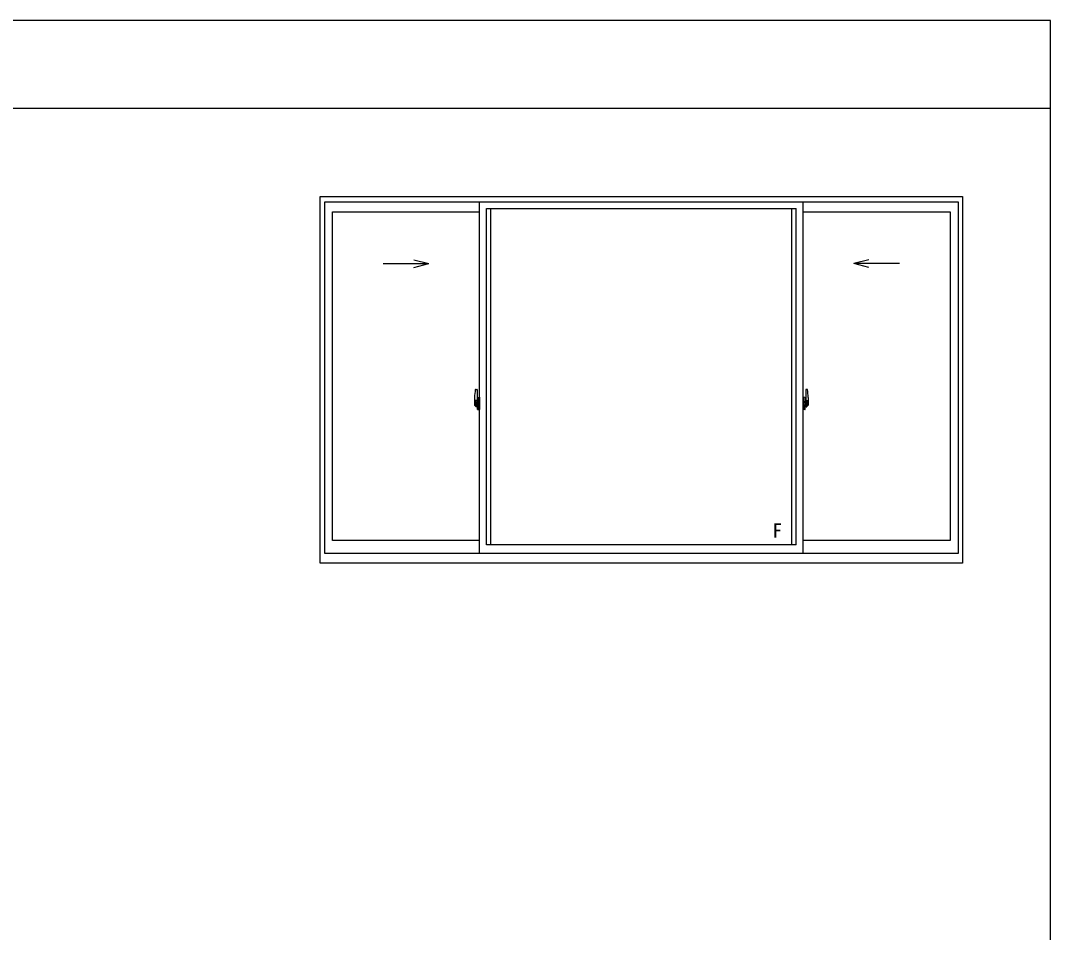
# Model space of a CAD drawing. Units: millimetres, scale not verified. Extents: x -437 to 438, y -281 to 278.
# Drawn here: x 145.5 to 438.2, y -15.3 to 243.9 of the extents above; entities that cross this region are included whole.
import ezdxf
from ezdxf.enums import TextEntityAlignment as Align

# ---------------------------------------------------------------- set-up
doc = ezdxf.new("R2010")
doc.units = ezdxf.units.MM
doc.header["$LTSCALE"] = 2
doc.layers.add('0-5_YKK_A1', color=4, linetype='Continuous')
doc.layers.add('0-7_YKK_ZWAK', color=7, linetype='Continuous')
doc.styles.add('ＭＳ ゴシック', font='')
doc.styles.get('ＭＳ ゴシック').set_extended_font_data('MS Gothic')

msp = doc.modelspace()

# ---------------------------------------------------------------- linework, layer by layer
at = {"layer": '0-5_YKK_A1'}
for p, q in [((230.7, 89.65), (230.7, 193.9)), ((230.7, 193.9), (413.2, 193.9)), ((413.2, 193.9), (413.2, 89.65)), ((231.95, 92.4), (231.95, 192.4)), ((231.95, 192.4), (411.95, 192.4)), ((275.95, 92.4), (275.95, 192.4)), ((277.95, 190.5), (365.95, 190.5)), ((277.95, 94.9), (277.95, 190.5)), ((279.2, 94.9), (279.2, 190.5)), ((364.7, 94.9), (364.7, 190.5)), ((365.95, 94.9), (365.95, 190.5)), ((367.95, 92.4), (367.95, 192.4)), ((411.95, 192.4), (411.95, 92.4)), ((234.2, 96.1), (234.2, 189.55)), ((234.2, 189.55), (275.95, 189.55)), ((367.95, 189.55), (409.7, 189.55)), ((409.7, 189.55), (409.7, 96.1)), ((257.312, 175.947), (261.545, 174.813)), ((386.588, 175.947), (382.355, 174.813)), ((248.605, 174.813), (261.545, 174.813)), ((257.312, 173.678), (261.545, 174.813)), ((395.295, 174.813), (382.355, 174.813)), ((386.588, 173.678), (382.355, 174.813)), ((274.791, 139.059), (275.224, 139.074)), ((275.25, 139.049), (275.25, 135.79)), ((368.65, 139.049), (368.65, 135.79)), ((369.109, 139.059), (368.676, 139.074)), ((274.378, 134.9), (276.115, 134.9)), ((274.55, 136.805), (274.55, 134.588)), ((275.138, 135.942), (274.75, 135.942)), ((274.75, 134.883), (274.75, 135.942)), ((274.75, 134.88), (274.75, 134.883)), ((274.751, 134.833), (274.75, 134.88)), ((274.751, 134.843), (274.75, 134.88)), ((274.775, 135.87), (275.138, 135.87)), ((274.775, 134.89), (274.775, 135.87)), ((274.805, 134.703), (274.805, 134.531)), ((275.02, 134.703), (274.805, 134.703)), ((275.02, 134.709), (275.02, 134.675)), ((275.06, 134.709), (275.02, 134.709)), ((275.06, 135.493), (275.06, 134.675)), ((275.235, 135.493), (275.06, 135.493)), ((275.075, 135.161), (275.06, 135.161)), ((275.075, 135.047), (275.075, 135.245)), ((275.075, 135.047), (275.175, 135.047)), ((275.075, 135.047), (275.075, 135.047)), ((275.075, 134.973), (275.075, 135.047)), ((275.075, 134.973), (275.175, 134.973)), ((275.075, 134.927), (275.075, 134.973)), ((275.075, 134.927), (275.175, 134.927)), ((275.075, 134.734), (275.075, 134.927)), ((275.075, 134.734), (275.175, 134.734)), ((275.075, 134.679), (275.075, 134.734)), ((275.075, 134.679), (275.175, 134.679)), ((275.075, 134.675), (275.075, 134.679)), ((275.175, 135.665), (275.175, 135.715)), ((275.175, 135.493), (275.175, 135.271)), ((275.25, 135.374), (275.175, 135.374)), ((275.175, 135.047), (275.175, 134.249)), ((275.345, 135.047), (275.175, 135.047)), ((275.175, 135.047), (275.175, 135.047)), ((275.175, 134.973), (275.175, 135.047)), ((275.175, 134.927), (275.175, 134.973)), ((275.175, 134.734), (275.175, 134.927)), ((275.175, 134.904), (275.175, 134.634)), ((275.175, 134.679), (275.175, 134.734)), ((275.175, 134.675), (275.175, 134.679)), ((275.175, 134.675), (275.175, 134.544)), ((275.235, 135.79), (275.235, 135.493)), ((275.25, 135.79), (275.235, 135.79)), ((275.25, 135.83), (275.25, 135.271)), ((275.25, 135.271), (275.25, 135.623)), ((275.25, 135.332), (275.25, 135.567)), ((275.25, 134.527), (275.25, 135.047)), ((275.25, 135.047), (275.25, 134.249)), ((275.275, 135.648), (275.375, 135.65)), ((275.375, 136.755), (275.375, 135.85)), ((275.5, 135.85), (275.375, 135.85)), ((275.375, 135.483), (275.375, 135.796)), ((275.375, 134.354), (275.375, 134.667)), ((275.525, 135.825), (275.399, 135.821)), ((275.4, 135.825), (275.4, 135.85)), ((275.525, 135.825), (275.4, 135.825)), ((275.423, 135.409), (275.423, 134.741)), ((275.5, 136.805), (275.425, 136.805)), ((275.435, 135.408), (275.435, 134.392)), ((275.92, 135.449), (275.46, 135.433)), ((275.5, 136.805), (275.5, 135.85)), ((275.5, 136.78), (275.525, 136.78)), ((275.525, 136.81), (275.95, 136.825)), ((275.525, 136.81), (275.525, 135.825)), ((275.525, 136.78), (275.525, 135.825)), ((275.605, 135.565), (275.605, 135.495)), ((275.79, 135.59), (275.63, 135.59)), ((275.63, 135.47), (275.79, 135.47)), ((275.815, 135.565), (275.815, 135.495)), ((275.935, 135.434), (275.935, 134.366)), ((275.935, 135.434), (275.935, 135.429)), ((275.95, 135.213), (275.935, 135.213)), ((275.95, 134.888), (275.935, 134.888)), ((275.95, 136.825), (275.95, 133.325)), ((369.522, 134.9), (367.785, 134.9)), ((368.375, 136.81), (367.95, 136.825)), ((367.95, 136.825), (367.95, 133.325)), ((367.95, 135.213), (367.965, 135.213)), ((367.95, 134.888), (367.965, 134.888)), ((367.965, 135.434), (367.965, 134.366)), ((367.965, 135.434), (367.965, 135.429)), ((367.98, 135.449), (368.44, 135.433)), ((368.085, 135.565), (368.085, 135.495)), ((368.11, 135.59), (368.27, 135.59)), ((368.27, 135.47), (368.11, 135.47)), ((368.295, 135.565), (368.295, 135.495)), ((368.375, 136.81), (368.375, 135.825)), ((368.375, 136.78), (368.375, 135.825)), ((368.4, 136.78), (368.375, 136.78)), ((368.375, 135.825), (368.501, 135.821)), ((368.375, 135.825), (368.5, 135.825)), ((368.4, 136.805), (368.4, 135.85)), ((368.4, 136.805), (368.475, 136.805)), ((368.4, 135.85), (368.525, 135.85)), ((368.465, 135.408), (368.465, 134.392)), ((368.477, 135.409), (368.477, 134.741)), ((368.5, 135.825), (368.5, 135.85)), ((368.525, 136.755), (368.525, 135.85)), ((368.525, 135.483), (368.525, 135.796)), ((368.625, 135.648), (368.525, 135.65)), ((368.525, 134.354), (368.525, 134.667)), ((368.555, 135.047), (368.725, 135.047)), ((368.65, 135.83), (368.65, 135.271)), ((368.65, 135.79), (368.665, 135.79)), ((368.65, 135.271), (368.65, 135.623)), ((368.65, 135.332), (368.65, 135.567)), ((368.65, 135.374), (368.725, 135.374)), ((368.65, 134.527), (368.65, 135.047)), ((368.65, 135.047), (368.65, 134.249)), ((368.665, 135.79), (368.665, 135.493)), ((368.665, 135.493), (368.84, 135.493)), ((368.725, 135.665), (368.725, 135.715)), ((368.725, 135.493), (368.725, 135.271)), ((368.725, 135.047), (368.725, 134.249)), ((368.725, 135.047), (368.725, 135.047)), ((368.825, 135.047), (368.725, 135.047)), ((368.725, 134.973), (368.725, 135.047)), ((368.825, 134.973), (368.725, 134.973)), ((368.725, 134.927), (368.725, 134.973)), ((368.825, 134.927), (368.725, 134.927)), ((368.725, 134.734), (368.725, 134.927)), ((368.725, 134.904), (368.725, 134.634)), ((368.825, 134.734), (368.725, 134.734)), ((368.725, 134.679), (368.725, 134.734)), ((368.825, 134.679), (368.725, 134.679)), ((368.725, 134.675), (368.725, 134.679)), ((368.725, 134.675), (368.725, 134.544)), ((368.762, 135.942), (369.15, 135.942)), ((369.125, 135.87), (368.762, 135.87)), ((368.825, 135.047), (368.825, 135.245)), ((368.825, 135.161), (368.84, 135.161)), ((368.825, 135.047), (368.825, 135.047)), ((368.825, 134.973), (368.825, 135.047)), ((368.825, 134.927), (368.825, 134.973)), ((368.825, 134.734), (368.825, 134.927)), ((368.825, 134.679), (368.825, 134.734)), ((368.825, 134.675), (368.825, 134.679)), ((368.84, 135.493), (368.84, 134.675)), ((368.84, 134.709), (368.88, 134.709)), ((368.88, 134.709), (368.88, 134.675)), ((368.88, 134.703), (369.095, 134.703)), ((369.095, 134.703), (369.095, 134.531)), ((369.125, 134.89), (369.125, 135.87)), ((369.149, 134.833), (369.15, 134.88)), ((369.149, 134.843), (369.15, 134.88)), ((369.15, 134.883), (369.15, 135.942)), ((369.15, 134.88), (369.15, 134.883)), ((369.35, 136.805), (369.35, 134.588)), ((274.598, 134.538), (274.805, 134.531)), ((274.84, 134.634), (274.805, 134.634)), ((274.84, 134.585), (275.075, 134.585)), ((274.84, 134.455), (274.84, 134.585)), ((274.84, 134.439), (274.84, 134.455)), ((274.84, 134.439), (275.129, 134.439)), ((274.95, 134.187), (274.95, 134.137)), ((275.138, 134.137), (274.95, 134.137)), ((274.975, 134.212), (275.138, 134.212)), ((275.175, 134.634), (275.163, 134.634)), ((275.175, 134.544), (275.175, 134.532)), ((275.175, 134.532), (275.175, 134.48)), ((275.375, 134.5), (275.275, 134.502)), ((275.375, 133.395), (275.375, 134.3)), ((275.5, 134.3), (275.375, 134.3)), ((275.525, 134.325), (275.399, 134.329)), ((275.4, 134.325), (275.4, 134.3)), ((275.525, 134.325), (275.4, 134.325)), ((275.5, 133.345), (275.425, 133.345)), ((275.46, 134.367), (275.92, 134.351)), ((275.5, 134.475), (275.5, 134.418)), ((275.5, 133.345), (275.5, 134.3)), ((275.5, 133.37), (275.525, 133.37)), ((275.875, 134.5), (275.525, 134.5)), ((275.525, 134.393), (275.875, 134.393)), ((275.525, 133.37), (275.525, 134.325)), ((275.9, 134.475), (275.9, 134.418)), ((368.44, 134.367), (367.98, 134.351)), ((368, 134.475), (368, 134.418)), ((368.025, 134.5), (368.375, 134.5)), ((368.375, 134.393), (368.025, 134.393)), ((368.375, 134.325), (368.501, 134.329)), ((368.375, 133.37), (368.375, 134.325)), ((368.375, 134.325), (368.5, 134.325)), ((368.4, 133.37), (368.375, 133.37)), ((368.4, 134.475), (368.4, 134.418)), ((368.4, 133.345), (368.4, 134.3)), ((368.4, 134.3), (368.525, 134.3)), ((368.4, 133.345), (368.475, 133.345)), ((368.5, 134.325), (368.5, 134.3)), ((368.525, 134.5), (368.625, 134.502)), ((368.525, 133.395), (368.525, 134.3)), ((368.725, 134.634), (368.737, 134.634)), ((368.725, 134.544), (368.725, 134.532)), ((368.725, 134.532), (368.725, 134.48)), ((368.925, 134.212), (368.762, 134.212)), ((368.762, 134.137), (368.95, 134.137)), ((369.06, 134.439), (368.771, 134.439)), ((369.06, 134.585), (368.825, 134.585)), ((368.95, 134.187), (368.95, 134.137)), ((369.06, 134.634), (369.095, 134.634)), ((369.06, 134.455), (369.06, 134.585)), ((369.06, 134.439), (369.06, 134.455)), ((369.302, 134.538), (369.095, 134.531)), ((275.95, 96.1), (234.2, 96.1)), ((365.95, 94.9), (277.95, 94.9)), ((409.7, 96.1), (367.95, 96.1)), ((411.95, 92.4), (231.95, 92.4)), ((413.2, 89.65), (230.7, 89.65))]:
    msp.add_line(p, q, dxfattribs=at)
for points in [[(274.84, 134.585), (274.84, 134.675), (275.075, 134.675), (275.175, 134.675)], [(275.175, 135.832), (275.175, 135.493), (275.175, 135.271)], [(275.175, 135.271), (275.345, 135.271), (275.345, 135.073)], [(275.175, 135.073), (275.345, 135.073), (275.345, 135.047)], [(275.423, 135.409), (275.423, 135.409), (275.414, 135.411), (275.404, 135.416), (275.392, 135.429), (275.379, 135.455), (275.375, 135.483)], [(275.375, 134.667), (275.375, 134.676), (275.383, 134.704), (275.39, 134.717), (275.399, 134.729), (275.407, 134.736), (275.418, 134.74), (275.423, 134.741)], [(368.477, 135.409), (368.477, 135.409), (368.486, 135.411), (368.496, 135.416), (368.508, 135.429), (368.521, 135.455), (368.525, 135.483)], [(368.525, 134.667), (368.525, 134.676), (368.517, 134.704), (368.51, 134.717), (368.501, 134.729), (368.493, 134.736), (368.482, 134.74), (368.477, 134.741)], [(368.725, 135.271), (368.555, 135.271), (368.555, 135.073)], [(368.725, 135.073), (368.555, 135.073), (368.555, 135.047)], [(368.725, 135.832), (368.725, 135.493), (368.725, 135.271)], [(369.06, 134.585), (369.06, 134.675), (368.825, 134.675), (368.725, 134.675)], [(274.95, 134.137), (274.928, 134.167), (274.917, 134.184)], [(275.172, 134.464), (275.169, 134.458), (275.164, 134.453), (275.153, 134.445), (275.138, 134.44), (275.121, 134.44), (275.11, 134.442), (275.099, 134.445), (275.075, 134.455), (275.075, 134.455)], [(275.525, 134.325), (275.525, 133.34), (275.95, 133.325)], [(368.375, 134.325), (368.375, 133.34), (367.95, 133.325)], [(368.728, 134.464), (368.731, 134.458), (368.736, 134.453), (368.747, 134.445), (368.762, 134.44), (368.779, 134.44), (368.79, 134.442), (368.801, 134.445), (368.825, 134.455), (368.825, 134.455)], [(368.95, 134.137), (368.972, 134.167), (368.983, 134.184)]]:
    msp.add_lwpolyline(points, dxfattribs=at)
for centre, radius, start, end in [((287.8, 136.764), 13.25, 170.20654, 179.82143), ((274.792, 139.009), 0.05, 92, 170.20654), ((275.225, 139.049), 0.025, 0, 92), ((368.675, 139.049), 0.025, 88, 180), ((369.108, 139.009), 0.05, 9.79346, 88), ((356.1, 136.764), 13.25, 0.17857, 9.79346), ((274.775, 135.895), 0.025, 180, 270), ((276.226, 134.88), 1.476, 179.91894, 190.81318), ((276.058, 134.822), 1.307, 179.5362, 192.85144), ((276.247, 134.849), 1.472, 178.42075, 189.33089), ((275.08, 134.68), 0.095, 266.91231, 356.7406), ((275.138, 135.83), 0.113, 0, 90), ((275.138, 135.832), 0.0375, 0, 90), ((275.275, 135.623), 0.025, 91, 180), ((275.425, 136.755), 0.05, 90, 180), ((275.4, 135.796), 0.025, 91.99999, 180), ((275.46, 135.407), 0.0254, 88.99206, 157.90245), ((275.63, 135.565), 0.025, 90, 180), ((275.63, 135.495), 0.025, 180, 270), ((275.79, 135.565), 0.025, 0, 90), ((275.79, 135.495), 0.025, 270, 0), ((368.11, 135.565), 0.025, 90, 180), ((368.11, 135.495), 0.025, 180, 270), ((368.27, 135.565), 0.025, 0, 90), ((368.27, 135.495), 0.025, 270, 0), ((368.44, 135.407), 0.0254, 22.09755, 91.00794), ((368.475, 136.755), 0.05, 0, 90), ((368.5, 135.796), 0.025, 0, 88.00001), ((368.625, 135.623), 0.025, 0, 89), ((368.762, 135.83), 0.113, 90, 180), ((368.762, 135.832), 0.0375, 90, 180), ((368.82, 134.68), 0.095, 183.2594, 273.08769), ((367.653, 134.849), 1.472, 350.66911, 1.57925), ((367.842, 134.822), 1.307, 347.14856, 0.4638), ((367.674, 134.88), 1.476, 349.18682, 0.08106), ((369.125, 135.895), 0.025, 270, 0), ((274.6, 134.588), 0.05, 180, 268), ((275.699, 134.743), 0.933, 188.62914, 193.1575), ((276.058, 134.822), 1.307, 192.85144, 209.23122), ((275.699, 134.743), 0.933, 193.1575, 216.63292), ((275.66, 134.763), 0.88, 189.9821, 192.05297), ((275.66, 134.763), 0.88, 192.05297, 218.82619), ((274.975, 134.187), 0.025, 90, 180), ((275.138, 134.249), 0.0375, 270, 0), ((275.138, 134.249), 0.113, 270, 0), ((275.275, 134.527), 0.025, 180, 269.00002), ((275.4, 134.354), 0.025, 180, 268.00001), ((275.425, 133.395), 0.05, 180, 270), ((275.46, 134.393), 0.0256, 202.43823, 270.66726), ((275.525, 134.475), 0.025, 90, 180), ((275.525, 134.418), 0.025, 180, 270), ((275.875, 134.475), 0.025, 0, 90), ((275.875, 134.418), 0.025, 270, 0), ((368.025, 134.475), 0.025, 90, 180), ((368.025, 134.418), 0.025, 180, 270), ((368.375, 134.475), 0.025, 0, 90), ((368.375, 134.418), 0.025, 270, 0), ((368.44, 134.393), 0.0256, 269.33274, 337.56177), ((368.475, 133.395), 0.05, 270, 0), ((368.5, 134.354), 0.025, 271.99999, 0), ((368.625, 134.527), 0.025, 270.99998, 0), ((368.762, 134.249), 0.113, 180, 270), ((368.762, 134.249), 0.0375, 180, 270), ((368.24, 134.763), 0.88, 321.17381, 347.94703), ((368.925, 134.187), 0.025, 0, 90), ((368.201, 134.743), 0.933, 323.36708, 346.8425), ((367.842, 134.822), 1.307, 330.76878, 347.14856), ((368.24, 134.763), 0.88, 347.94703, 350.0179), ((368.201, 134.743), 0.933, 346.8425, 351.37086), ((369.3, 134.588), 0.05, 272, 0)]:
    msp.add_arc(centre, radius, start, end, dxfattribs=at)
for centre, major_axis, ratio, start_param, end_param in [((275.175, 135.245), (0.1, 0), 0.251336, 1.5707963, 3.1415927), ((275.175, 135.047), (-0.1, 0), 0.251336, 4.712389, 6.2831853), ((275.46, 135.408), (-0.0236, 0.0086), 0.995692, 6.2803203, 6.6313047), ((275.92, 135.434), (0.0106, 0.011), 0.965668, 5.4977978, 7.1034794), ((367.98, 135.434), (-0.0106, 0.011), 0.965668, 5.4628912, 7.0685728), ((368.44, 135.408), (0.0236, 0.0086), 0.995692, 5.9350659, 6.2860503), ((368.725, 135.245), (-0.1, 0), 0.251336, 3.1415927, 4.712389), ((368.725, 135.047), (0.1, 0), 0.251336, 6.2831853, 7.8539816), ((275.075, 134.48), (0.1, 0), 0.637322, 6.0305051, 6.2831853), ((275.46, 134.392), (0.0236, 0.0086), 0.995692, 2.7934732, 3.1444576), ((275.92, 134.366), (-0.0106, 0.011), 0.965668, 2.3212985, 3.9269802), ((367.98, 134.366), (0.0106, 0.011), 0.965668, 2.3562051, 3.9618868), ((368.44, 134.392), (-0.0236, 0.0086), 0.995692, 3.1387277, 3.4897121), ((368.825, 134.48), (-0.1, 0), 0.637322, 0, 0.2526803)]:
    msp.add_ellipse(centre, major_axis=major_axis, ratio=ratio, start_param=start_param, end_param=end_param, dxfattribs=at)
at = {"layer": '0-7_YKK_ZWAK'}
for p, q in [((438.2, 243.9), (-436.8, 243.9)), ((438.2, 218.9), (-436.8, 218.9))]:
    msp.add_line(p, q, dxfattribs=at)
msp.add_lwpolyline([(-436.8, -281.1), (438.2, -281.1), (438.2, 243.9)], dxfattribs=at)

# ---------------------------------------------------------------- texts
at = {"layer": '0-5_YKK_A1', "style": 'ＭＳ ゴシック'}
msp.add_text('F', height=4.032, dxfattribs=at).set_placement((359.224, 95.719), align=Align.BOTTOM_LEFT)

doc.saveas('drawing.dxf')
